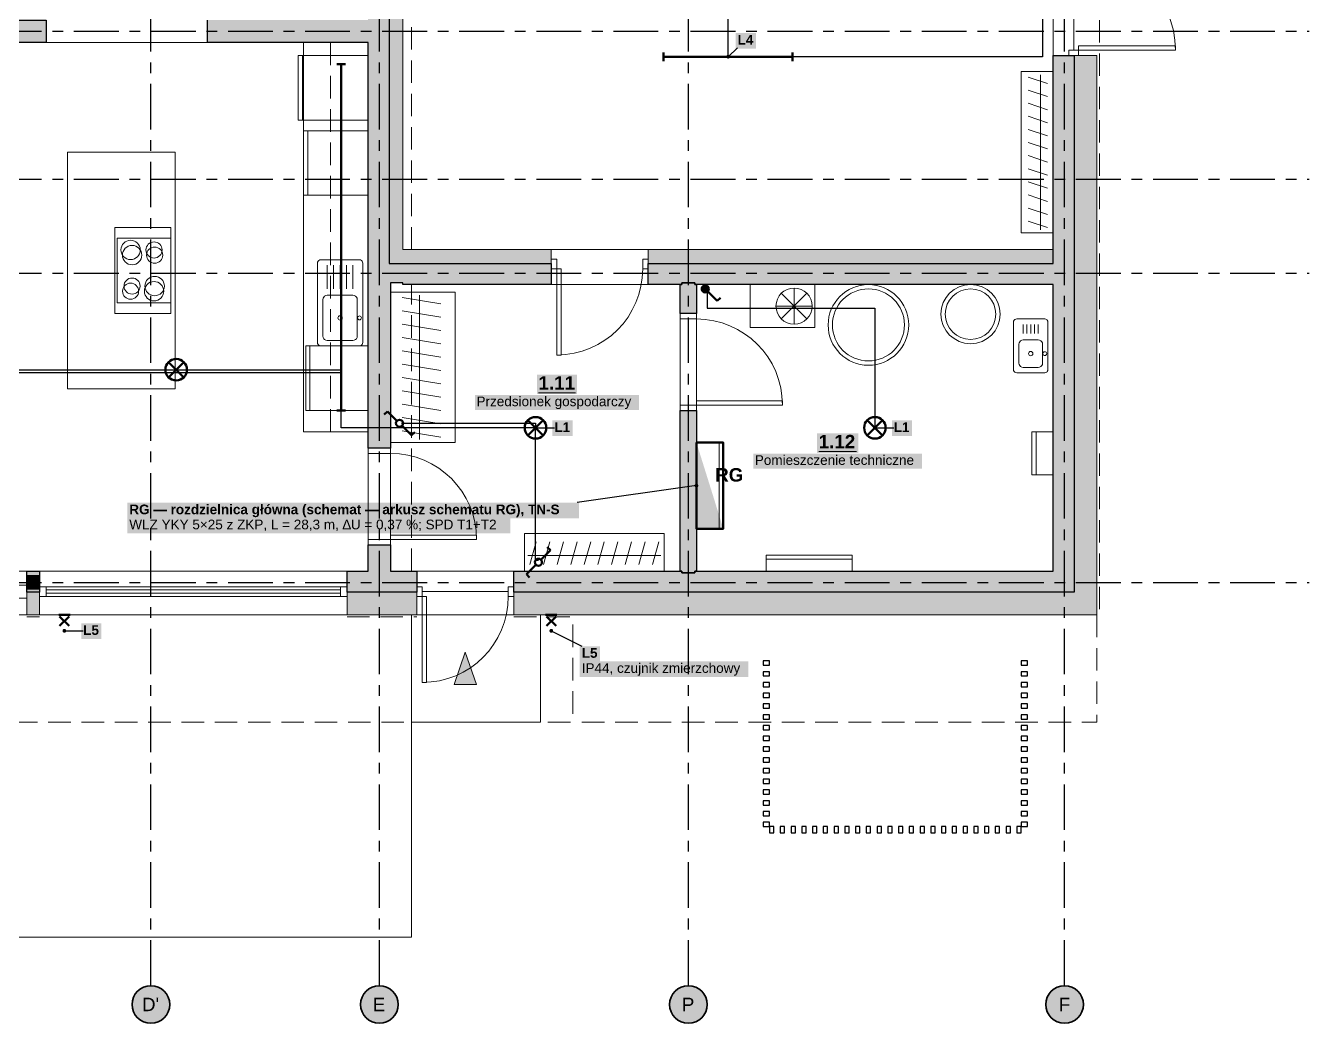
# Model space of a CAD drawing. Header units: metres. Extents: x -4.1 to 20.7, y -4.1 to 10.4.
# Drawn here: x 8.71 to 20.65, y -4.1 to 5.18 of the extents above; entities that cross this region are included whole.
import ezdxf

# ---------------------------------------------------------------- set-up
doc = ezdxf.new("R2010")
doc.units = ezdxf.units.M
doc.linetypes.add('KRESKOWA', pattern=[5.25, 4.2, -1.05])
doc.linetypes.add('PUNKTOWA', pattern=[10.5, 8.4, -1.05, 0, -1.05])
doc.layers.add('A-MASKA', color=7, linetype='Continuous', lineweight=18)
doc.layers.add('E-OPISY', color=2, linetype='Continuous', lineweight=25)
for name, color, linetype, lineweight, true_color in [('E-LACZNIKI', 30, 'Continuous', 35, 0xd06000), ('E-OSWIETLENIE', 30, 'Continuous', 35, 0xd06000), ('E-ROZDZIELNICE', 1, 'Continuous', 35, 0xc00000), ('E-TRASY', 8, 'Continuous', 25, 0x606060), ('I-OSIE', 8, 'PUNKTOWA', 18, 0x7a7a7a), ('I-PODKLAD', 8, 'Continuous', 18, 0x9a9a9a), ('I-PODKLAD-SCIANY', 8, 'Continuous', 25, 0x6e6e6e), ('I-PODKLAD-WYPELN', 254, 'Continuous', 18, 0xe6e6e6), ('I-POMIESZCZENIA', 8, 'Continuous', 25, 0x4a4a4a)]:
    doc.layers.add(name, color=color, linetype=linetype, lineweight=lineweight, true_color=true_color)
doc.styles.add('PL_ARIAL', font='arial.ttf')
doc.styles.add('PL_ARIAL_B', font='arialbd.ttf')

msp = doc.modelspace()

# ---------------------------------------------------------------- hatches: boundary and pattern name
at = {"layer": 'A-MASKA', "true_color": 0xffffff}
for points in [[(15.315, 4.965), (15.503, 4.965), (15.503, 5.11), (15.315, 5.11)], [(13.466, 1.751), (13.839, 1.751), (13.839, 1.933), (13.466, 1.933)], [(12.889, 1.604), (14.416, 1.604), (14.416, 1.744), (12.889, 1.744)], [(13.61, 1.362), (13.798, 1.362), (13.798, 1.507), (13.61, 1.507)], [(16.768, 1.362), (16.955, 1.362), (16.955, 1.507), (16.768, 1.507)], [(16.072, 1.205), (16.455, 1.205), (16.455, 1.387), (16.072, 1.387)], [(15.478, 1.058), (17.049, 1.058), (17.049, 1.198), (15.478, 1.198)], [(9.657, 0.597), (13.857, 0.597), (13.857, 0.741), (9.657, 0.741)], [(9.657, 0.457), (13.218, 0.457), (13.218, 0.602), (9.657, 0.602)], [(9.228, -0.526), (9.415, -0.526), (9.415, -0.381), (9.228, -0.381)], [(13.865, -0.739), (14.053, -0.739), (14.053, -0.594), (13.865, -0.594)], [(13.865, -0.878), (15.434, -0.878), (15.434, -0.733), (13.865, -0.733)]]:
    msp.add_hatch(color=7, dxfattribs=at).paths.add_polyline_path(points)
at = {"layer": 'E-LACZNIKI', "true_color": 0x000000}
msp.add_hatch(color=7, dxfattribs=at).paths.add_polyline_path([(15.065, 2.73), (15.064, 2.739), (15.061, 2.747), (15.056, 2.753), (15.049, 2.759), (15.041, 2.762), (15.032, 2.763), (15.024, 2.762), (15.016, 2.759), (15.009, 2.753), (15.004, 2.747), (15.001, 2.739), (14.999, 2.73), (15.001, 2.721), (15.004, 2.713), (15.009, 2.707), (15.016, 2.701), (15.024, 2.698), (15.032, 2.697), (15.041, 2.698), (15.049, 2.701), (15.056, 2.707), (15.061, 2.713), (15.064, 2.721)])
at = {"layer": 'E-OPISY', "true_color": 0x000000}
for points in [[(15.263, 4.889), (15.262, 4.893), (15.26, 4.897), (15.257, 4.901), (15.254, 4.904), (15.25, 4.906), (15.245, 4.906), (15.24, 4.906), (15.236, 4.904), (15.233, 4.901), (15.23, 4.897), (15.228, 4.893), (15.228, 4.889), (15.228, 4.884), (15.23, 4.88), (15.233, 4.876), (15.236, 4.874), (15.24, 4.872), (15.245, 4.871), (15.25, 4.872), (15.254, 4.874), (15.257, 4.876), (15.26, 4.88), (15.262, 4.884)], [(13.47, 1.438), (13.469, 1.442), (13.468, 1.446), (13.465, 1.45), (13.461, 1.453), (13.457, 1.454), (13.453, 1.455), (13.448, 1.454), (13.444, 1.453), (13.44, 1.45), (13.437, 1.446), (13.436, 1.442), (13.435, 1.438), (13.436, 1.433), (13.437, 1.429), (13.44, 1.425), (13.444, 1.422), (13.448, 1.421), (13.453, 1.42), (13.457, 1.421), (13.461, 1.422), (13.465, 1.425), (13.468, 1.429), (13.469, 1.433)], [(16.627, 1.438), (16.627, 1.442), (16.625, 1.446), (16.622, 1.45), (16.619, 1.453), (16.615, 1.454), (16.61, 1.455), (16.605, 1.454), (16.601, 1.453), (16.598, 1.45), (16.595, 1.446), (16.593, 1.442), (16.593, 1.438), (16.593, 1.433), (16.595, 1.429), (16.598, 1.425), (16.601, 1.422), (16.605, 1.421), (16.61, 1.42), (16.615, 1.421), (16.619, 1.422), (16.622, 1.425), (16.625, 1.429), (16.627, 1.433)], [(14.967, 0.9), (14.967, 0.905), (14.965, 0.909), (14.962, 0.912), (14.959, 0.915), (14.955, 0.917), (14.95, 0.917), (14.945, 0.917), (14.941, 0.915), (14.938, 0.912), (14.935, 0.909), (14.933, 0.905), (14.932, 0.9), (14.933, 0.895), (14.935, 0.891), (14.938, 0.888), (14.941, 0.885), (14.945, 0.883), (14.95, 0.883), (14.955, 0.883), (14.959, 0.885), (14.962, 0.888), (14.965, 0.891), (14.967, 0.895)], [(9.088, -0.45), (9.087, -0.445), (9.085, -0.441), (9.082, -0.438), (9.079, -0.435), (9.075, -0.433), (9.07, -0.433), (9.065, -0.433), (9.061, -0.435), (9.058, -0.438), (9.055, -0.441), (9.053, -0.445), (9.053, -0.45), (9.053, -0.455), (9.055, -0.459), (9.058, -0.462), (9.061, -0.465), (9.065, -0.467), (9.07, -0.468), (9.075, -0.467), (9.079, -0.465), (9.082, -0.462), (9.085, -0.459), (9.087, -0.455)], [(13.617, -0.45), (13.617, -0.445), (13.615, -0.441), (13.612, -0.438), (13.609, -0.435), (13.605, -0.433), (13.6, -0.433), (13.595, -0.433), (13.591, -0.435), (13.588, -0.438), (13.585, -0.441), (13.583, -0.445), (13.582, -0.45), (13.583, -0.455), (13.585, -0.459), (13.588, -0.462), (13.591, -0.465), (13.595, -0.467), (13.6, -0.468), (13.605, -0.467), (13.609, -0.465), (13.612, -0.462), (13.615, -0.459), (13.617, -0.455)]]:
    msp.add_hatch(color=7, dxfattribs=at).paths.add_polyline_path(points)
at = {"layer": 'E-ROZDZIELNICE', "true_color": 0x000000}
msp.add_hatch(color=7, dxfattribs=at).paths.add_polyline_path([(14.95, 1.3), (14.95, 0.5), (15.2, 0.5)])
at = {"layer": 'I-OSIE', "true_color": 0xffffff}
for points in [[(10.05, -3.925), (10.049, -3.902), (10.044, -3.88), (10.037, -3.858), (10.027, -3.837), (10.014, -3.818), (9.999, -3.801), (9.982, -3.786), (9.963, -3.773), (9.942, -3.763), (9.92, -3.756), (9.898, -3.751), (9.875, -3.75), (9.852, -3.751), (9.83, -3.756), (9.808, -3.763), (9.787, -3.773), (9.768, -3.786), (9.751, -3.801), (9.736, -3.818), (9.723, -3.837), (9.713, -3.858), (9.706, -3.88), (9.701, -3.902), (9.7, -3.925), (9.701, -3.948), (9.706, -3.97), (9.713, -3.992), (9.723, -4.013), (9.736, -4.032), (9.751, -4.049), (9.768, -4.064), (9.787, -4.077), (9.808, -4.087), (9.83, -4.094), (9.852, -4.099), (9.875, -4.1), (9.898, -4.099), (9.92, -4.094), (9.942, -4.087), (9.963, -4.077), (9.982, -4.064), (9.999, -4.049), (10.014, -4.032), (10.027, -4.013), (10.037, -3.992), (10.044, -3.97), (10.049, -3.948)], [(12.175, -3.925), (12.174, -3.902), (12.169, -3.88), (12.162, -3.858), (12.152, -3.837), (12.139, -3.818), (12.124, -3.801), (12.107, -3.786), (12.088, -3.773), (12.067, -3.763), (12.045, -3.756), (12.023, -3.751), (12, -3.75), (11.977, -3.751), (11.955, -3.756), (11.933, -3.763), (11.912, -3.773), (11.893, -3.786), (11.876, -3.801), (11.861, -3.818), (11.848, -3.837), (11.838, -3.858), (11.831, -3.88), (11.826, -3.902), (11.825, -3.925), (11.826, -3.948), (11.831, -3.97), (11.838, -3.992), (11.848, -4.013), (11.861, -4.032), (11.876, -4.049), (11.893, -4.064), (11.912, -4.077), (11.933, -4.087), (11.955, -4.094), (11.977, -4.099), (12, -4.1), (12.023, -4.099), (12.045, -4.094), (12.067, -4.087), (12.088, -4.077), (12.107, -4.064), (12.124, -4.049), (12.139, -4.032), (12.152, -4.013), (12.162, -3.992), (12.169, -3.97), (12.174, -3.948)], [(15.05, -3.925), (15.049, -3.902), (15.044, -3.88), (15.037, -3.858), (15.027, -3.837), (15.014, -3.818), (14.999, -3.801), (14.982, -3.786), (14.963, -3.773), (14.942, -3.763), (14.92, -3.756), (14.898, -3.751), (14.875, -3.75), (14.852, -3.751), (14.83, -3.756), (14.808, -3.763), (14.787, -3.773), (14.768, -3.786), (14.751, -3.801), (14.736, -3.818), (14.723, -3.837), (14.713, -3.858), (14.706, -3.88), (14.701, -3.902), (14.7, -3.925), (14.701, -3.948), (14.706, -3.97), (14.713, -3.992), (14.723, -4.013), (14.736, -4.032), (14.751, -4.049), (14.768, -4.064), (14.787, -4.077), (14.808, -4.087), (14.83, -4.094), (14.852, -4.099), (14.875, -4.1), (14.898, -4.099), (14.92, -4.094), (14.942, -4.087), (14.963, -4.077), (14.982, -4.064), (14.999, -4.049), (15.014, -4.032), (15.027, -4.013), (15.037, -3.992), (15.044, -3.97), (15.049, -3.948)], [(18.55, -3.925), (18.549, -3.902), (18.544, -3.88), (18.537, -3.858), (18.527, -3.837), (18.514, -3.818), (18.499, -3.801), (18.482, -3.786), (18.462, -3.773), (18.442, -3.763), (18.42, -3.756), (18.398, -3.751), (18.375, -3.75), (18.352, -3.751), (18.33, -3.756), (18.308, -3.763), (18.288, -3.773), (18.268, -3.786), (18.251, -3.801), (18.236, -3.818), (18.223, -3.837), (18.213, -3.858), (18.206, -3.88), (18.201, -3.902), (18.2, -3.925), (18.201, -3.948), (18.206, -3.97), (18.213, -3.992), (18.223, -4.013), (18.236, -4.032), (18.251, -4.049), (18.268, -4.064), (18.288, -4.077), (18.308, -4.087), (18.33, -4.094), (18.352, -4.099), (18.375, -4.1), (18.398, -4.099), (18.42, -4.094), (18.442, -4.087), (18.462, -4.077), (18.482, -4.064), (18.499, -4.049), (18.514, -4.032), (18.527, -4.013), (18.537, -3.992), (18.544, -3.97), (18.549, -3.948)]]:
    msp.add_hatch(color=7, dxfattribs=at).paths.add_polyline_path(points)
at = {"layer": 'I-PODKLAD-WYPELN', "true_color": 0xe4e4e4}
h = msp.add_hatch(color=7, dxfattribs=at)
h.paths.add_polyline_path([(5.27, 5.23), (5.27, 5.23), (5.27, 5.23), (5.27, 6.35), (5.27, 6.35), (5.27, 6.35), (5.27, 6.35), (5.27, 6.35), (5.15, 6.35), (5.15, 6.35), (5.15, 6.35), (5.15, 6.365), (5.15, 6.365), (5.15, 6.365), (5.15, 6.365), (5.15, 6.5), (5.15, 6.5), (5.15, 6.5), (5.15, 6.5), (5.15, 6.5), (5.77, 6.5), (5.77, 6.5), (5.77, 6.5), (5.77, 6.5), (5.77, 6.5), (5.77, 8.645), (5.77, 8.645), (5.77, 8.645), (5.77, 8.645), (5.77, 8.645), (5.1, 8.645), (5.1, 8.645), (5.1, 8.645), (5.1, 8.84), (5.1, 8.84), (5.1, 8.84), (5.1, 8.84), (5.1, 9.05), (10.05, 9.05), (10.05, 8.84), (10.05, 8.84), (10.05, 8.84), (10.05, 8.84), (10.05, 8.645), (10.05, 8.645), (10.05, 8.645), (9.95, 8.645), (9.95, 6.7), (9.935, 6.7), (9.935, 6.7), (9.935, 6.7), (9.935, 6.7), (9.935, 6.7), (9.935, 6.7), (9.935, 6.7), (9.935, 6.7), (9.935, 6.7), (9.935, 6.7), (9.935, 6.7), (9.935, 6.685), (9.875, 6.685), (9.875, 6.685), (9.875, 6.685), (9.875, 6.685), (9.875, 6.685), (9.875, 6.65), (10.15, 6.65), (10.15, 6.6), (9.875, 6.6), (9.875, 6.565), (9.875, 6.565), (9.875, 6.565), (9.875, 6.55), (9.875, 6.55), (9.875, 6.55), (9.61, 6.55), (9.61, 6.55), (9.61, 6.55), (9.61, 6.565), (9.61, 6.565), (9.61, 6.565), (9.61, 6.565), (9.61, 6.7), (9.61, 6.7), (9.61, 6.7), (9.61, 6.7), (9.61, 6.7), (9.8, 6.7), (9.8, 8.645), (8.605, 8.645), (8.605, 8.645), (8.605, 8.645), (8.605, 6.7), (8.605, 6.7), (8.605, 6.7), (8.605, 6.7), (8.605, 6.7), (8.71, 6.7), (8.71, 6.7), (8.71, 6.7), (8.71, 6.7), (8.71, 6.7), (8.71, 6.565), (8.71, 6.565), (8.71, 6.565), (8.71, 6.55), (8.71, 6.55), (8.71, 6.55), (8.605, 6.55), (8.605, 6.55), (8.605, 6.55), (8.605, 5.23), (8.605, 5.23), (8.605, 5.23), (8.9, 5.23), (8.9, 5.23), (8.9, 5.23), (8.9, 5.23), (8.9, 5.23), (8.9, 5.035), (8.9, 5.035), (8.9, 5.035), (8.9, 5.02), (8.9, 5.02), (8.9, 5.02), (8.5, 5.02), (8.5, 5.02), (8.5, 5.02), (8.5, 5.02), (8.5, 5.02), (8.2, 5.02), (8.2, 5.02), (8.2, 5.02), (8.2, 5.035), (8.2, 5.035), (8.2, 5.035), (8.2, 5.035), (8.2, 5.23), (8.2, 5.23), (8.2, 5.23), (8.2, 5.23), (8.2, 5.23), (8.395, 5.23), (8.395, 5.23), (8.395, 5.23), (8.395, 5.23), (8.395, 5.23), (8.395, 8.645), (8.395, 8.645), (8.395, 8.645), (8.395, 8.645), (8.395, 8.645), (5.98, 8.645), (5.98, 8.645), (5.98, 8.645), (5.98, 5.02), (5.98, 5.02), (5.98, 5.02), (5.98, 5.02), (5.98, 5.02), (5.1, 5.02), (5.1, 5.02), (5.1, 5.02), (5.1, 5.035), (5.1, 5.035), (5.1, 5.035), (5.1, 5.035), (5.1, 5.23), (5.1, 5.23), (5.1, 5.23), (5.1, 5.23), (5.1, 5.23), (5.27, 5.23), (5.27, 5.23)])
h.paths.add_polyline_path([(8.5, 5.035), (8.5, 5.035), (8.5, 5.035), (8.5, 5.035), (8.5, 5.035), (8.5, 5.035), (8.5, 5.02)], flags=0)
h.paths.add_polyline_path([(5.77, 5.23), (5.77, 5.23), (5.77, 5.23), (5.77, 5.23), (5.77, 5.23), (5.77, 5.23), (5.77, 5.23), (5.77, 5.23), (5.77, 5.23), (5.77, 6.35), (5.77, 6.35), (5.77, 6.35), (5.37, 6.35), (5.37, 6.35), (5.37, 6.35), (5.37, 5.23), (5.37, 5.23), (5.37, 5.23)], flags=0)
h.paths.add_polyline_path([(8.5, 5.215), (8.5, 5.215), (8.5, 5.215), (8.5, 5.215), (8.5, 5.215), (8.5, 5.215), (8.5, 5.215), (8.5, 5.215), (8.5, 5.215)], flags=0)
h = msp.add_hatch(color=7, dxfattribs=at)
h.paths.add_polyline_path([(11.895, 5.23), (11.895, 5.23), (11.895, 5.23), (11.895, 5.6), (11.895, 5.6), (11.895, 5.6), (12.09, 5.6), (12.09, 5.6), (12.09, 5.6), (12.09, 5.6), (12.09, 5.6), (12.22, 5.6), (12.22, 5.6), (12.22, 5.6), (12.22, 3.095), (13.6, 3.095), (13.6, 2.965), (13.6, 2.77), (12.22, 2.77), (12.22, 2.785), (12.105, 2.785), (12.105, 1.25), (12.09, 1.25), (11.895, 1.25), (11.895, 2.875), (11.895, 2.875), (11.895, 2.875), (11.895, 2.875), (11.895, 5.02), (11.895, 5.02), (11.895, 5.02), (10.4, 5.02), (10.4, 5.02), (10.4, 5.02), (10.4, 5.035), (10.4, 5.035), (10.4, 5.035), (10.4, 5.035), (10.4, 5.23), (10.4, 5.23), (10.4, 5.23), (10.4, 5.23), (10.4, 5.23), (11.895, 5.23), (11.895, 5.23)])
h.paths.add_polyline_path([(12.09, 2.965), (12.09, 2.965), (12.09, 2.965), (12.09, 2.965)], flags=0)
h.paths.add_polyline_path([(12.22, 2.965), (12.22, 2.965), (12.22, 2.965), (12.22, 2.965)], flags=0)
h.paths.add_polyline_path([(12.09, 2.875), (12.09, 2.875), (12.09, 2.875), (12.09, 2.875)], flags=0)
for points in [[(18.27, 0.105), (18.27, 2.77), (14.95, 2.77), (14.95, 2.5), (14.935, 2.5), (14.8, 2.5), (14.8, 2.77), (14.5, 2.77), (14.5, 2.965), (14.5, 3.095), (18.27, 3.095), (18.27, 4.9), (18.465, 4.9), (18.675, 4.9), (18.675, -0.3), (13.25, -0.3), (13.25, -0.09), (13.25, 0.105), (14.8, 0.105), (14.8, 1.6), (14.935, 1.6), (14.95, 1.6), (14.95, 0.105)], [(8.72, -0.3), (8.72, -0.09), (8.72, -0.09), (8.72, -0.09), (8.72, -0.09), (8.72, -0.09), (8.72, -0.06), (8.72, -0.06), (8.72, -0.06), (8.72, -0.06), (8.72, 0.06), (8.72, 0.06), (8.72, 0.06), (8.72, 0.06), (8.72, 0.105), (8.72, 0.105), (8.72, 0.105), (8.84, 0.105), (8.84, 0.105), (8.84, 0.105), (8.84, 0.06), (8.84, 0.06), (8.84, 0.06), (8.84, 0.06), (8.84, -0.06), (8.84, -0.06), (8.84, -0.06), (8.84, -0.06), (8.84, -0.09), (8.84, -0.09), (8.84, -0.09), (8.84, -0.09), (8.84, -0.09), (8.84, -0.3), (8.84, -0.3), (8.84, -0.3), (8.72, -0.3), (8.72, -0.3)]]:
    msp.add_hatch(color=7, dxfattribs=at).paths.add_polyline_path(points)
h = msp.add_hatch(color=7, dxfattribs=at)
h.paths.add_polyline_path([(11.7, -0.3), (11.7, -0.09), (11.7, -0.09), (11.7, -0.09), (11.7, -0.09), (11.7, -0.09), (11.7, 0.105), (11.7, 0.105), (11.7, 0.105), (11.895, 0.105), (11.895, 0.35), (12.09, 0.35), (12.105, 0.35), (12.105, 0.105), (12.35, 0.105), (12.35, -0.09), (12.35, -0.3), (12, -0.3), (12, -0.3), (12, -0.3), (12, -0.3), (11.7, -0.3), (11.7, -0.3)])
h.paths.add_polyline_path([(11.91, 0.105), (11.91, 0.105), (11.91, 0.105), (11.91, 0.105)], flags=0)
h.paths.add_polyline_path([(12, 0.09), (12, 0.09), (12, 0.09), (12, 0.09)], flags=0)
h.paths.add_polyline_path([(12, -0.09), (12, -0.09), (12, -0.09), (12, -0.09), (12, -0.09), (12, -0.09)], flags=0)
at = {"layer": 'I-PODKLAD-WYPELN', "true_color": 0xcfcfcf}
for points in [[(8.72, -0.06), (8.72, 0.06), (8.84, 0.06), (8.84, -0.06)], [(12.8, -0.65), (12.695, -0.95), (12.905, -0.95)]]:
    msp.add_hatch(color=7, dxfattribs=at).paths.add_polyline_path(points)

# ---------------------------------------------------------------- linework, layer by layer
at = {"layer": 'E-LACZNIKI', "lineweight": 50, "ltscale": 0.05}
for points in [[(15.056, 2.707), (15.144, 2.619)], [(15.144, 2.619), (15.174, 2.648)], [(12.076, 1.591), (12.046, 1.562)], [(12.164, 1.503), (12.076, 1.591)], [(12.211, 1.457), (12.299, 1.369)], [(12.299, 1.369), (12.329, 1.398)], [(13.503, 0.211), (13.591, 0.299)], [(13.591, 0.299), (13.562, 0.329)], [(13.457, 0.164), (13.369, 0.076)], [(13.369, 0.076), (13.398, 0.046)]]:
    msp.add_lwpolyline(points, dxfattribs=at)
for centre in [(15.032, 2.73), (12.188, 1.48), (13.48, 0.188)]:
    msp.add_circle(centre, 0.033, dxfattribs=at)
at = {"layer": 'E-OPISY', "lineweight": 25, "ltscale": 0.05}
for points in [[(15.245, 4.889), (15.333, 4.971)], [(13.453, 1.438), (13.628, 1.438)], [(16.61, 1.438), (16.785, 1.438)], [(14.95, 0.9), (13.839, 0.742)], [(9.07, -0.45), (9.245, -0.45)], [(13.6, -0.45), (13.883, -0.593)]]:
    msp.add_lwpolyline(points, dxfattribs=at)
at = {"layer": 'E-OSWIETLENIE', "lineweight": 50, "ltscale": 0.05}
for points in [[(14.645, 4.849), (14.645, 4.929)], [(15.845, 4.849), (15.845, 4.929)], [(11.685, 4.82), (11.605, 4.82)], [(11.685, 4.82), (11.605, 4.82)], [(11.645, 1.6), (11.645, 4.82)], [(11.645, 1.6), (11.645, 4.82)], [(14.645, 4.889), (15.845, 4.889)], [(10.039, 1.907), (10.18, 2.048)], [(10.039, 2.048), (10.18, 1.907)], [(11.685, 1.6), (11.605, 1.6)], [(11.685, 1.6), (11.605, 1.6)], [(13.382, 1.367), (13.523, 1.508)], [(13.382, 1.508), (13.523, 1.367)], [(16.539, 1.367), (16.681, 1.508)], [(16.539, 1.508), (16.681, 1.367)], [(9.018, -0.3), (9.123, -0.3)], [(9.026, -0.318), (9.114, -0.405)], [(9.114, -0.318), (9.026, -0.405)], [(13.547, -0.3), (13.652, -0.3)], [(13.556, -0.318), (13.644, -0.405)], [(13.644, -0.318), (13.556, -0.405)]]:
    msp.add_lwpolyline(points, dxfattribs=at)
for centre in [(10.11, 1.978), (13.453, 1.438), (16.61, 1.438)]:
    msp.add_circle(centre, 0.1, dxfattribs=at)
at = {"layer": 'E-ROZDZIELNICE', "lineweight": 50, "ltscale": 0.05}
msp.add_lwpolyline([(14.95, 1.3), (14.95, 0.5), (15.2, 0.5), (15.2, 1.3)], close=True, dxfattribs=at)
at = {"layer": 'E-TRASY', "linetype": 'Continuous', "lineweight": 25, "ltscale": 0.05, "flags": 128}
for points in [[(15.245, 4.889), (15.245, 7.476)], [(18.17, 6.13), (18.17, 4.889), (15.245, 4.889)], [(15.05, 2.73), (15.05, 2.55), (16.61, 2.55), (16.61, 1.438)], [(11.645, 1.6), (11.645, 1.95), (1.804, 1.95), (1.804, 2.562)], [(4.203, 1.978), (10.11, 1.978)], [(10.11, 1.978), (11.645, 1.978), (11.645, 1.6)], [(13.453, 1.438), (11.645, 1.438), (11.645, 1.6)], [(12.205, 1.48), (13.453, 1.48), (13.453, 1.438)], [(13.48, 0.205), (13.453, 0.205), (13.453, 1.438)]]:
    msp.add_lwpolyline(points, dxfattribs=at)
at = {"layer": 'I-OSIE', "linetype": 'PUNKTOWA', "lineweight": 25, "ltscale": 0.050462, "flags": 128}
for points in [[(9.875, -3.75), (9.875, 10.45)], [(12, -3.75), (12, 10.45)], [(14.875, -3.75), (14.875, 10.45)], [(18.375, -3.75), (18.375, 10.45)]]:
    msp.add_lwpolyline(points, dxfattribs=at)
at = {"layer": 'I-OSIE', "linetype": 'PUNKTOWA', "lineweight": 25, "ltscale": 0.049657, "flags": 128}
for points in [[(-3.75, 5.125), (20.651, 5.125)], [(-3.75, 3.75), (20.651, 3.75)], [(-3.75, 2.875), (20.651, 2.875)], [(-3.75, 0), (20.651, 0)]]:
    msp.add_lwpolyline(points, dxfattribs=at)
at = {"layer": 'I-OSIE', "linetype": 'Continuous', "lineweight": 35, "ltscale": 0.05}
for centre in [(9.875, -3.925), (12, -3.925), (14.875, -3.925), (18.375, -3.925)]:
    msp.add_circle(centre, 0.175, dxfattribs=at)
at = {"layer": 'I-PODKLAD', "linetype": 'KRESKOWA', "lineweight": 13, "ltscale": 0.05, "flags": 128}
for points in [[(11.7, 9.7), (18.7, 9.7), (18.7, -0.325), (18.675, -0.325)], [(12.3, 3.095), (12.3, 9.05), (12.105, 9.05)], [(13.251, -0.32), (13.8, -0.32), (13.8, -1.3), (-1.8, -1.3), (-1.8, 5.125), (-0.32, 5.125), (-0.32, 3.6)], [(8.9, 5.02), (10.4, 5.02)], [(12.3, 0.105), (12.3, 2.769)], [(8.72, -0.32), (8.839, -0.32)], [(11.7, -0.32), (12.35, -0.32)], [(18.675, -0.3), (18.675, -1.3), (13.8, -1.3)]]:
    msp.add_lwpolyline(points, dxfattribs=at)
at = {"layer": 'I-PODKLAD', "lineweight": 13, "ltscale": 0.05}
for points in [[(18.27, 5.899), (18.27, 4.901)], [(12.3, -0.3), (12.3, -3.3), (-3.3, -3.3), (-3.3, 5.125), (-0.3, 5.125)], [(8.9, 5.02), (10.399, 5.02)], [(14.499, 3.095), (13.601, 3.095)], [(13.601, 2.77), (14.499, 2.77)], [(15.977, 2.689), (15.739, 2.451)], [(15.739, 2.689), (15.977, 2.451)], [(15.858, 2.738), (15.858, 2.402)], [(16.026, 2.57), (15.69, 2.57)], [(14.8, 2.499), (14.8, 1.601)], [(14.95, 1.601), (14.95, 2.499)], [(11.895, 1.25), (11.895, 0.35)], [(12.105, 0.35), (12.105, 1.25)], [(8.72, 0.105), (6.5, 0.105)], [(11.7, 0.105), (8.841, 0.105)], [(13.249, 0.105), (12.351, 0.105)], [(6.5, -0.3), (8.72, -0.3)], [(8.841, -0.3), (11.7, -0.3)], [(13.5, -0.3), (13.5, -1.3), (12.3, -1.3)], [(12.351, -0.3), (13.249, -0.3)]]:
    msp.add_lwpolyline(points, dxfattribs=at)
at = {"layer": 'I-PODKLAD', "lineweight": 18, "ltscale": 0.05}
for points in [[(18.46, 4.95), (18.46, 5.85)], [(11.285, 4.3), (11.285, 4.9)], [(11.335, 3.6), (11.335, 4.2)], [(11.515, 2.73), (11.515, 2.95)], [(11.575, 2.73), (11.575, 2.95)], [(11.635, 2.73), (11.635, 2.95)], [(11.695, 2.73), (11.695, 2.95)], [(11.755, 2.73), (11.755, 2.95)], [(17.99, 2.315), (17.99, 2.4)], [(18.025, 2.315), (18.025, 2.4)], [(18.06, 2.315), (18.06, 2.4)], [(18.095, 2.315), (18.095, 2.4)], [(18.13, 2.315), (18.13, 2.4)], [(11.355, 1.6), (11.355, 2.2)], [(18.11, 1), (18.11, 1.4)], [(15.16, 1.3), (15.16, 0.5)], [(15.6, 0.215), (16.4, 0.215)], [(8.9, -0.04), (8.9, -0.13)], [(8.9, -0.069), (11.64, -0.069)], [(8.9, -0.101), (11.64, -0.101)], [(11.64, -0.04), (11.64, -0.13)], [(12.4, -0.085), (13.2, -0.085)]]:
    msp.add_lwpolyline(points, dxfattribs=at)
at = {"layer": 'I-PODKLAD', "lineweight": 13, "ltscale": 0.05, "true_color": 0xb8b8b8}
for points in [[(11.295, 1.4), (11.295, 5.02)], [(11.895, 5.02), (11.295, 5.02)], [(18.216, 4.64), (18.036, 4.7)], [(18.15, 3.28), (18.15, 4.72)], [(18.216, 4.518), (18.036, 4.578)], [(18.216, 4.396), (18.036, 4.456)], [(18.216, 4.275), (18.036, 4.335)], [(18.216, 4.153), (18.036, 4.213)], [(18.216, 4.031), (18.036, 4.091)], [(18.216, 3.909), (18.036, 3.969)], [(18.216, 3.787), (18.036, 3.847)], [(18.216, 3.665), (18.036, 3.725)], [(18.216, 3.544), (18.036, 3.604)], [(18.216, 3.422), (18.036, 3.482)], [(18.216, 3.3), (18.036, 3.36)], [(12.213, 2.65), (12.573, 2.59)], [(12.375, 2.67), (12.375, 1.33)], [(12.213, 2.526), (12.573, 2.466)], [(12.213, 2.402), (12.573, 2.342)], [(12.213, 2.278), (12.573, 2.218)], [(12.213, 2.154), (12.573, 2.094)], [(12.213, 2.03), (12.573, 1.97)], [(12.213, 1.906), (12.573, 1.846)], [(12.213, 1.782), (12.573, 1.722)], [(12.213, 1.658), (12.573, 1.598)], [(12.213, 1.534), (12.573, 1.474)], [(11.895, 1.4), (11.295, 1.4)], [(12.213, 1.41), (12.573, 1.35)], [(13.4, 0.168), (13.46, 0.378)], [(13.527, 0.168), (13.587, 0.378)], [(13.653, 0.168), (13.713, 0.378)], [(13.78, 0.168), (13.84, 0.378)], [(13.907, 0.168), (13.967, 0.378)], [(14.033, 0.168), (14.093, 0.378)], [(14.16, 0.168), (14.22, 0.378)], [(14.287, 0.168), (14.347, 0.378)], [(14.413, 0.168), (14.473, 0.378)], [(14.54, 0.168), (14.6, 0.378)], [(13.38, 0.25), (14.62, 0.25)]]:
    msp.add_lwpolyline(points, dxfattribs=at)
at = {"layer": 'I-PODKLAD', "linetype": 'KRESKOWA', "lineweight": 13, "ltscale": 0.05, "true_color": 0xb8b8b8, "flags": 128}
msp.add_lwpolyline([(11.545, 1.4), (11.545, 5.02)], dxfattribs=at)
at = {"layer": 'I-PODKLAD', "lineweight": 18, "ltscale": 0.05}
for points in [[(11.895, 4.3), (11.895, 4.9), (11.245, 4.9), (11.245, 4.3)], [(18.505, 4.9), (18.505, 4.95), (18.415, 4.95), (18.415, 4.9)], [(18.505, 4.95), (19.405, 4.95), (19.405, 4.99), (18.505, 4.99)], [(11.895, 3.6), (11.895, 4.2), (11.295, 4.2), (11.295, 3.6)], [(10.06, 2.5), (10.06, 3.3), (9.54, 3.3), (9.54, 2.5)], [(10.06, 2.6), (10.06, 3.2), (9.56, 3.2), (9.56, 2.6)], [(11.845, 2.97), (11.844, 2.979), (11.839, 2.988), (11.833, 2.994), (11.824, 2.999), (11.815, 3), (11.455, 3), (11.446, 2.999), (11.437, 2.994), (11.431, 2.988), (11.426, 2.979), (11.425, 2.97), (11.425, 2.23), (11.426, 2.221), (11.431, 2.212), (11.437, 2.206), (11.446, 2.201), (11.455, 2.2), (11.815, 2.2), (11.824, 2.201), (11.833, 2.206), (11.839, 2.212), (11.844, 2.221), (11.845, 2.23)], [(13.6, 2.915), (13.65, 2.915), (13.65, 3.005), (13.6, 3.005)], [(14.5, 2.915), (14.45, 2.915), (14.45, 3.005), (14.5, 3.005)], [(13.65, 2.915), (13.65, 2.115), (13.69, 2.115), (13.69, 2.915)], [(11.795, 2.63), (11.793, 2.642), (11.787, 2.654), (11.779, 2.662), (11.767, 2.668), (11.755, 2.67), (11.515, 2.67), (11.503, 2.668), (11.491, 2.662), (11.483, 2.654), (11.477, 2.642), (11.475, 2.63), (11.475, 2.29), (11.477, 2.278), (11.483, 2.266), (11.491, 2.258), (11.503, 2.252), (11.515, 2.25), (11.755, 2.25), (11.767, 2.252), (11.779, 2.258), (11.787, 2.266), (11.793, 2.278), (11.795, 2.29)], [(14.95, 2.5), (14.95, 2.45), (14.8, 2.45), (14.8, 2.5)], [(18.22, 2.42), (18.219, 2.429), (18.214, 2.438), (18.208, 2.444), (18.199, 2.449), (18.19, 2.45), (17.93, 2.45), (17.921, 2.449), (17.912, 2.444), (17.906, 2.438), (17.901, 2.429), (17.9, 2.42), (17.9, 1.98), (17.901, 1.971), (17.906, 1.962), (17.912, 1.956), (17.921, 1.951), (17.93, 1.95), (18.19, 1.95), (18.199, 1.951), (18.208, 1.956), (18.214, 1.962), (18.219, 1.971), (18.22, 1.98)], [(11.895, 1.6), (11.895, 2.2), (11.315, 2.2), (11.315, 1.6)], [(18.17, 2.215), (18.168, 2.227), (18.162, 2.239), (18.154, 2.247), (18.142, 2.253), (18.13, 2.255), (17.99, 2.255), (17.978, 2.253), (17.966, 2.247), (17.958, 2.239), (17.952, 2.227), (17.95, 2.215), (17.95, 2.04), (17.952, 2.028), (17.958, 2.016), (17.966, 2.008), (17.978, 2.002), (17.99, 2), (18.13, 2), (18.142, 2.002), (18.154, 2.008), (18.162, 2.016), (18.168, 2.028), (18.17, 2.04)], [(14.95, 1.65), (15.75, 1.65), (15.75, 1.69), (14.95, 1.69)], [(14.95, 1.6), (14.95, 1.65), (14.8, 1.65), (14.8, 1.6)], [(18.27, 1), (18.27, 1.4), (18.07, 1.4), (18.07, 1)], [(12.105, 1.25), (12.105, 1.2), (11.895, 1.2), (11.895, 1.25)], [(14.95, 1.3), (14.95, 0.5), (15.2, 0.5), (15.2, 1.3)], [(12.105, 0.35), (12.105, 0.4), (11.895, 0.4), (11.895, 0.35)], [(12.105, 0.4), (12.905, 0.4), (12.905, 0.44), (12.105, 0.44)], [(15.6, 0.105), (16.4, 0.105), (16.4, 0.255), (15.6, 0.255)], [(6.5, -0.025), (8.72, -0.025), (8.72, -0.145), (6.5, -0.145)], [(8.84, -0.04), (11.7, -0.04), (11.7, -0.13), (8.84, -0.13)], [(12.35, -0.13), (12.4, -0.13), (12.4, -0.04), (12.35, -0.04)], [(13.25, -0.13), (13.2, -0.13), (13.2, -0.04), (13.25, -0.04)], [(12.4, -0.13), (12.4, -0.93), (12.44, -0.93), (12.44, -0.13)]]:
    msp.add_lwpolyline(points, close=True, dxfattribs=at)
at = {"layer": 'I-PODKLAD', "lineweight": 13, "ltscale": 0.05, "true_color": 0xb8b8b8}
for points in [[(18.27, 3.25), (18.27, 4.75), (17.97, 4.75), (17.97, 3.25)], [(9.1, 4), (9.1, 1.8), (10.1, 1.8), (10.1, 4)], [(12.105, 2.7), (12.105, 1.3), (12.705, 1.3), (12.705, 2.7)], [(13.35, 0.105), (14.65, 0.105), (14.65, 0.455), (13.35, 0.455)]]:
    msp.add_lwpolyline(points, close=True, dxfattribs=at)
at = {"layer": 'I-PODKLAD', "lineweight": 13, "ltscale": 0.05}
for points in [[(16.05, 2.77), (15.45, 2.77), (15.45, 2.37), (16.05, 2.37)], [(12.8, -0.65), (12.695, -0.95), (12.905, -0.95)]]:
    msp.add_lwpolyline(points, close=True, dxfattribs=at)
for centre, radius in [((9.686, 3.092), 0.09), ((9.7, 3.044), 0.09), ((9.904, 3.092), 0.075), ((9.91, 3.044), 0.075), ((9.686, 2.708), 0.075), ((9.7, 2.756), 0.075), ((9.904, 2.708), 0.09), ((9.91, 2.756), 0.09), ((16.55, 2.395), 0.375), ((17.5, 2.495), 0.275), ((15.858, 2.57), 0.168), ((16.55, 2.395), 0.335), ((17.5, 2.495), 0.235), ((11.635, 2.46), 0.02), ((11.815, 2.46), 0.018), ((18.06, 2.128), 0.02), ((18.19, 2.128), 0.018)]:
    msp.add_circle(centre, radius, dxfattribs=at)
for centre, radius, start, end in [((18.505, 4.95), 0.9, 0, 90), ((13.65, 2.915), 0.8, -90, 0), ((14.95, 1.65), 0.8, 0, 90), ((12.105, 0.4), 0.8, 0, 90), ((12.4, -0.13), 0.8, -90, 0)]:
    msp.add_arc(centre, radius, start, end, dxfattribs=at)
at = {"layer": 'I-PODKLAD-SCIANY', "lineweight": 25, "ltscale": 0.05}
for points in [[(12.09, 5.6), (12.09, 2.965), (12.09, 2.965), (12.09, 2.965), (12.09, 2.965), (12.09, 2.965), (12.09, 2.965), (12.09, 2.965), (12.09, 2.965), (12.09, 2.965), (12.09, 2.965), (12.09, 2.965), (12.09, 2.965), (12.09, 2.965), (12.09, 2.965), (12.09, 2.965), (12.09, 2.965), (12.09, 2.965), (13.6, 2.965), (13.6, 2.965), (13.6, 2.965), (13.6, 2.77), (13.6, 2.77), (13.6, 2.77), (12.22, 2.77), (12.22, 2.77), (12.22, 2.77), (12.22, 2.785), (12.22, 2.785), (12.22, 2.785), (12.22, 2.785), (12.22, 2.785), (12.22, 2.785), (12.22, 2.785), (12.22, 2.785), (12.22, 2.785), (12.22, 2.785), (12.22, 2.785), (12.22, 2.785), (12.22, 2.785), (12.22, 2.785), (12.22, 2.785), (12.22, 2.785), (12.22, 2.785), (12.105, 2.785), (12.105, 2.785), (12.105, 2.785), (12.105, 2.785), (12.105, 2.785), (12.105, 2.785), (12.105, 2.785), (12.105, 2.785), (12.105, 2.785), (12.105, 2.785), (12.105, 2.785), (12.105, 2.785), (12.105, 2.785), (12.105, 2.785), (12.105, 2.785), (12.105, 2.785), (12.105, 2.785), (12.105, 1.25), (12.105, 1.25), (12.105, 1.25), (11.895, 1.25), (11.895, 1.25), (11.895, 1.25), (11.895, 5.02), (11.895, 5.02), (11.895, 5.02), (11.895, 5.02), (11.895, 5.02), (11.895, 5.02), (11.895, 5.02), (11.895, 5.02), (11.895, 5.02), (11.895, 5.02), (11.895, 5.02), (11.895, 5.02), (11.895, 5.02), (11.895, 5.02), (11.895, 5.02), (11.895, 5.02), (11.895, 5.02), (10.4, 5.02), (10.4, 5.02), (10.4, 5.02), (10.4, 5.02), (10.4, 5.035), (10.4, 5.035), (10.4, 5.23)], [(8.59, 5.23), (8.9, 5.23), (8.9, 5.23), (8.9, 5.23), (8.9, 5.23), (8.9, 5.23), (8.9, 5.02), (8.9, 5.02), (8.9, 5.02), (8.9, 5.02), (8.2, 5.02)]]:
    msp.add_lwpolyline(points, dxfattribs=at)
at = {"layer": 'I-PODKLAD-SCIANY', "lineweight": 13, "ltscale": 0.05}
msp.add_lwpolyline([(12.22, 5.6), (12.22, 3.095), (12.22, 3.095), (12.22, 3.095), (12.22, 3.095), (12.22, 3.095), (12.22, 3.095), (12.22, 3.095), (12.22, 3.095), (12.22, 3.095), (12.22, 3.095), (12.22, 3.095), (12.22, 3.095), (12.22, 3.095), (12.22, 3.095), (12.22, 3.095), (12.22, 3.095), (12.22, 3.095), (13.6, 3.095), (13.6, 3.095), (13.6, 3.095), (13.6, 2.965), (13.6, 2.965), (13.6, 2.965), (12.22, 2.965), (12.22, 2.965), (12.22, 2.965), (12.22, 2.965), (12.09, 2.965), (12.09, 2.965), (12.09, 2.965), (12.09, 2.965), (12.09, 5.6)], dxfattribs=at)
at = {"layer": 'I-PODKLAD-SCIANY', "lineweight": 25, "ltscale": 0.05}
for points in [[(13.25, -0.09), (13.25, -0.09), (13.25, 0.105), (13.25, 0.105), (13.25, 0.105), (14.815, 0.105), (14.815, 0.105), (14.815, 0.105), (14.815, 0.09), (14.815, 0.09), (14.815, 0.09), (14.815, 0.09), (14.815, 0.09), (14.815, 0.09), (14.815, 0.09), (14.815, 0.09), (14.815, 0.09), (14.815, 0.09), (14.815, 0.09), (14.815, 0.09), (14.815, 0.09), (14.815, 0.09), (14.815, 0.09), (14.815, 0.09), (14.815, 0.09), (14.935, 0.09), (14.935, 0.09), (14.935, 0.09), (14.935, 0.09), (14.935, 0.09), (14.935, 0.09), (14.935, 0.09), (14.935, 0.09), (14.935, 0.09), (14.935, 0.09), (14.935, 0.09), (14.935, 0.09), (14.935, 0.09), (14.935, 0.09), (14.935, 0.09), (14.935, 0.09), (14.935, 0.09), (14.935, 0.105), (14.935, 0.105), (14.935, 0.105), (18.27, 0.105), (18.27, 0.105), (18.27, 0.105), (18.27, 0.105), (18.27, 0.105), (18.27, 0.105), (18.27, 0.105), (18.27, 0.105), (18.27, 0.105), (18.27, 0.105), (18.27, 0.105), (18.27, 0.105), (18.27, 0.105), (18.27, 0.105), (18.27, 0.105), (18.27, 0.105), (18.27, 0.105), (18.27, 2.77), (18.27, 2.77), (18.27, 2.77), (18.27, 2.77), (18.27, 2.77), (18.27, 2.77), (18.27, 2.77), (18.27, 2.77), (18.27, 2.77), (18.27, 2.77), (18.27, 2.77), (18.27, 2.77), (18.27, 2.77), (18.27, 2.77), (18.27, 2.77), (18.27, 2.77), (18.27, 2.77), (14.935, 2.77), (14.935, 2.77), (14.935, 2.77), (14.935, 2.785), (14.935, 2.785), (14.935, 2.785), (14.935, 2.785), (14.935, 2.785), (14.935, 2.785), (14.935, 2.785), (14.935, 2.785), (14.935, 2.785), (14.935, 2.785), (14.935, 2.785), (14.935, 2.785), (14.935, 2.785), (14.935, 2.785), (14.935, 2.785), (14.935, 2.785), (14.935, 2.785), (14.815, 2.785), (14.815, 2.785), (14.815, 2.785), (14.815, 2.785), (14.815, 2.785), (14.815, 2.785), (14.815, 2.785), (14.815, 2.785), (14.815, 2.785), (14.815, 2.785), (14.815, 2.785), (14.815, 2.785), (14.815, 2.785), (14.815, 2.785), (14.815, 2.785), (14.815, 2.785), (14.815, 2.785), (14.815, 2.77), (14.815, 2.77), (14.815, 2.77), (14.5, 2.77), (14.5, 2.77), (14.5, 2.77), (14.5, 2.965), (14.5, 2.965), (14.5, 2.965), (18.27, 2.965), (18.27, 2.965), (18.27, 2.965), (18.27, 2.965), (18.27, 2.965), (18.27, 2.965), (18.27, 2.965), (18.27, 2.965), (18.27, 2.965), (18.27, 2.965), (18.27, 2.965), (18.27, 2.965), (18.27, 2.965), (18.27, 2.965), (18.27, 2.965), (18.27, 2.965), (18.27, 2.965), (18.27, 4.9), (18.27, 4.9), (18.27, 4.9), (18.465, 4.9), (18.465, 4.9), (18.465, 4.9), (18.465, -0.09), (18.465, -0.09), (18.465, -0.09), (13.25, -0.09)], [(14.8, 2.5), (14.8, 2.5), (14.8, 2.77), (14.8, 2.77), (14.8, 2.77), (14.815, 2.77), (14.815, 2.77), (14.815, 2.77), (14.815, 2.77), (14.815, 2.77), (14.815, 2.77), (14.815, 2.77), (14.815, 2.77), (14.815, 2.77), (14.815, 2.77), (14.815, 2.77), (14.815, 2.77), (14.815, 2.77), (14.815, 2.77), (14.815, 2.77), (14.815, 2.77), (14.815, 2.77), (14.815, 2.785), (14.815, 2.785), (14.815, 2.785), (14.935, 2.785), (14.935, 2.785), (14.935, 2.785), (14.935, 2.77), (14.935, 2.77), (14.935, 2.77), (14.935, 2.77), (14.935, 2.77), (14.935, 2.77), (14.935, 2.77), (14.935, 2.77), (14.935, 2.77), (14.935, 2.77), (14.935, 2.77), (14.935, 2.77), (14.935, 2.77), (14.935, 2.77), (14.935, 2.77), (14.935, 2.77), (14.935, 2.77), (14.95, 2.77), (14.95, 2.77), (14.95, 2.77), (14.95, 2.5), (14.95, 2.5), (14.95, 2.5), (14.8, 2.5)], [(14.8, 0.105), (14.8, 0.105), (14.8, 1.6), (14.8, 1.6), (14.8, 1.6), (14.95, 1.6), (14.95, 1.6), (14.95, 1.6), (14.95, 0.105), (14.95, 0.105), (14.95, 0.105), (14.935, 0.105), (14.935, 0.105), (14.935, 0.105), (14.935, 0.105), (14.935, 0.105), (14.935, 0.105), (14.935, 0.105), (14.935, 0.105), (14.935, 0.105), (14.935, 0.105), (14.935, 0.105), (14.935, 0.105), (14.935, 0.105), (14.935, 0.105), (14.935, 0.105), (14.935, 0.105), (14.935, 0.105), (14.935, 0.09), (14.935, 0.09), (14.935, 0.09), (14.815, 0.09), (14.815, 0.09), (14.815, 0.09), (14.815, 0.105), (14.815, 0.105), (14.815, 0.105), (14.815, 0.105), (14.815, 0.105), (14.815, 0.105), (14.815, 0.105), (14.815, 0.105), (14.815, 0.105), (14.815, 0.105), (14.815, 0.105), (14.815, 0.105), (14.815, 0.105), (14.815, 0.105), (14.815, 0.105), (14.815, 0.105), (14.815, 0.105), (14.8, 0.105)], [(11.7, -0.09), (11.7, -0.09), (11.7, -0.09), (11.7, 0.105), (11.7, 0.105), (11.7, 0.105), (11.7, 0.105), (11.895, 0.105), (11.895, 0.105), (11.895, 0.105), (11.895, 0.105), (11.895, 0.105), (11.895, 0.105), (11.895, 0.105), (11.895, 0.105), (11.895, 0.105), (11.895, 0.105), (11.895, 0.105), (11.895, 0.105), (11.895, 0.105), (11.895, 0.105), (11.895, 0.105), (11.895, 0.105), (11.895, 0.105), (11.895, 0.35), (11.895, 0.35), (11.895, 0.35), (12.105, 0.35), (12.105, 0.35), (12.105, 0.35), (12.105, 0.105), (12.105, 0.105), (12.105, 0.105), (12.105, 0.105), (12.105, 0.105), (12.105, 0.105), (12.105, 0.105), (12.105, 0.105), (12.105, 0.105), (12.105, 0.105), (12.105, 0.105), (12.105, 0.105), (12.105, 0.105), (12.105, 0.105), (12.105, 0.105), (12.105, 0.105), (12.105, 0.105), (12.35, 0.105), (12.35, 0.105), (12.35, 0.105), (12.35, -0.09), (12.35, -0.09), (12.35, -0.09), (12, -0.09), (12, -0.09), (12, -0.09), (12, -0.09), (11.7, -0.09)], [(8.72, 0.06), (8.72, 0.06), (8.72, 0.06), (8.72, 0.105), (8.72, 0.105), (8.72, 0.105), (8.72, 0.105), (8.84, 0.105), (8.84, 0.105), (8.84, 0.105), (8.84, 0.105), (8.84, 0.06), (8.84, 0.06), (8.84, 0.06), (8.84, 0.06), (8.72, 0.06)], [(8.72, -0.06), (8.72, -0.06), (8.72, 0.06), (8.72, 0.06), (8.72, 0.06), (8.84, 0.06), (8.84, 0.06), (8.84, 0.06), (8.84, -0.06), (8.84, -0.06), (8.84, -0.06), (8.72, -0.06)], [(8.72, -0.09), (8.72, -0.09), (8.72, -0.09), (8.72, -0.06), (8.72, -0.06), (8.72, -0.06), (8.72, -0.06), (8.84, -0.06), (8.84, -0.06), (8.84, -0.06), (8.84, -0.06), (8.84, -0.09), (8.84, -0.09), (8.84, -0.09), (8.84, -0.09), (8.72, -0.09)], [(15.57, -0.73), (15.57, -0.77), (15.63, -0.77), (15.63, -0.73)], [(15.57, -0.83), (15.57, -0.87), (15.63, -0.87), (15.63, -0.83)], [(18.03, -0.77), (18.03, -0.73), (17.97, -0.73), (17.97, -0.77)], [(18.03, -0.87), (18.03, -0.83), (17.97, -0.83), (17.97, -0.87)], [(15.57, -0.93), (15.57, -0.97), (15.63, -0.97), (15.63, -0.93)], [(18.03, -0.97), (18.03, -0.93), (17.97, -0.93), (17.97, -0.97)], [(15.57, -1.03), (15.57, -1.07), (15.63, -1.07), (15.63, -1.03)], [(18.03, -1.07), (18.03, -1.03), (17.97, -1.03), (17.97, -1.07)], [(15.57, -1.13), (15.57, -1.17), (15.63, -1.17), (15.63, -1.13)], [(18.03, -1.17), (18.03, -1.13), (17.97, -1.13), (17.97, -1.17)], [(15.57, -1.23), (15.57, -1.27), (15.63, -1.27), (15.63, -1.23)], [(18.03, -1.27), (18.03, -1.23), (17.97, -1.23), (17.97, -1.27)], [(15.57, -1.33), (15.57, -1.37), (15.63, -1.37), (15.63, -1.33)], [(15.57, -1.43), (15.57, -1.47), (15.63, -1.47), (15.63, -1.43)], [(18.03, -1.37), (18.03, -1.33), (17.97, -1.33), (17.97, -1.37)], [(18.03, -1.47), (18.03, -1.43), (17.97, -1.43), (17.97, -1.47)], [(15.57, -1.53), (15.57, -1.57), (15.63, -1.57), (15.63, -1.53)], [(18.03, -1.57), (18.03, -1.53), (17.97, -1.53), (17.97, -1.57)], [(15.57, -1.63), (15.57, -1.67), (15.63, -1.67), (15.63, -1.63)], [(18.03, -1.67), (18.03, -1.63), (17.97, -1.63), (17.97, -1.67)], [(15.57, -1.73), (15.57, -1.77), (15.63, -1.77), (15.63, -1.73)], [(18.03, -1.77), (18.03, -1.73), (17.97, -1.73), (17.97, -1.77)], [(15.57, -1.83), (15.57, -1.87), (15.63, -1.87), (15.63, -1.83)], [(18.03, -1.87), (18.03, -1.83), (17.97, -1.83), (17.97, -1.87)], [(15.57, -1.93), (15.57, -1.97), (15.63, -1.97), (15.63, -1.93)], [(15.57, -2.03), (15.57, -2.07), (15.63, -2.07), (15.63, -2.03)], [(18.03, -1.97), (18.03, -1.93), (17.97, -1.93), (17.97, -1.97)], [(18.03, -2.07), (18.03, -2.03), (17.97, -2.03), (17.97, -2.07)], [(15.57, -2.13), (15.57, -2.17), (15.63, -2.17), (15.63, -2.13)], [(18.03, -2.17), (18.03, -2.13), (17.97, -2.13), (17.97, -2.17)], [(15.57, -2.23), (15.57, -2.27), (15.63, -2.27), (15.63, -2.23)], [(18.03, -2.27), (18.03, -2.23), (17.97, -2.23), (17.97, -2.27)], [(15.63, -2.33), (15.67, -2.33), (15.67, -2.27), (15.63, -2.27)], [(15.73, -2.33), (15.77, -2.33), (15.77, -2.27), (15.73, -2.27)], [(15.83, -2.33), (15.87, -2.33), (15.87, -2.27), (15.83, -2.27)], [(15.93, -2.33), (15.97, -2.33), (15.97, -2.27), (15.93, -2.27)], [(16.03, -2.33), (16.07, -2.33), (16.07, -2.27), (16.03, -2.27)], [(16.13, -2.33), (16.17, -2.33), (16.17, -2.27), (16.13, -2.27)], [(16.23, -2.33), (16.27, -2.33), (16.27, -2.27), (16.23, -2.27)], [(16.33, -2.33), (16.37, -2.33), (16.37, -2.27), (16.33, -2.27)], [(16.43, -2.33), (16.47, -2.33), (16.47, -2.27), (16.43, -2.27)], [(16.53, -2.33), (16.57, -2.33), (16.57, -2.27), (16.53, -2.27)], [(16.63, -2.33), (16.67, -2.33), (16.67, -2.27), (16.63, -2.27)], [(16.73, -2.33), (16.77, -2.33), (16.77, -2.27), (16.73, -2.27)], [(16.83, -2.33), (16.87, -2.33), (16.87, -2.27), (16.83, -2.27)], [(16.93, -2.33), (16.97, -2.33), (16.97, -2.27), (16.93, -2.27)], [(17.03, -2.33), (17.07, -2.33), (17.07, -2.27), (17.03, -2.27)], [(17.13, -2.33), (17.17, -2.33), (17.17, -2.27), (17.13, -2.27)], [(17.23, -2.33), (17.27, -2.33), (17.27, -2.27), (17.23, -2.27)], [(17.33, -2.33), (17.37, -2.33), (17.37, -2.27), (17.33, -2.27)], [(17.43, -2.33), (17.47, -2.33), (17.47, -2.27), (17.43, -2.27)], [(17.53, -2.33), (17.57, -2.33), (17.57, -2.27), (17.53, -2.27)], [(17.63, -2.33), (17.67, -2.33), (17.67, -2.27), (17.63, -2.27)], [(17.73, -2.33), (17.77, -2.33), (17.77, -2.27), (17.73, -2.27)], [(17.83, -2.33), (17.87, -2.33), (17.87, -2.27), (17.83, -2.27)], [(17.93, -2.33), (17.97, -2.33), (17.97, -2.27), (17.93, -2.27)]]:
    msp.add_lwpolyline(points, close=True, dxfattribs=at)
at = {"layer": 'I-PODKLAD-SCIANY', "lineweight": 13, "ltscale": 0.05}
for points in [[(13.25, -0.3), (13.25, -0.3), (13.25, -0.09), (13.25, -0.09), (13.25, -0.09), (18.465, -0.09), (18.465, -0.09), (18.465, -0.09), (18.465, -0.09), (18.465, -0.09), (18.465, -0.09), (18.465, -0.09), (18.465, -0.09), (18.465, -0.09), (18.465, -0.09), (18.465, -0.09), (18.465, -0.09), (18.465, -0.09), (18.465, -0.09), (18.465, -0.09), (18.465, -0.09), (18.465, -0.09), (18.465, 4.9), (18.465, 4.9), (18.465, 4.9), (18.675, 4.9), (18.675, 4.9), (18.675, 4.9), (18.675, -0.3), (18.675, -0.3), (18.675, -0.3), (13.25, -0.3)], [(14.5, 2.965), (14.5, 2.965), (14.5, 3.095), (14.5, 3.095), (14.5, 3.095), (18.27, 3.095), (18.27, 3.095), (18.27, 3.095), (18.27, 2.965), (18.27, 2.965), (18.27, 2.965), (14.5, 2.965)], [(8.72, -0.3), (8.72, -0.3), (8.72, -0.3), (8.72, -0.09), (8.72, -0.09), (8.72, -0.09), (8.72, -0.09), (8.84, -0.09), (8.84, -0.09), (8.84, -0.09), (8.84, -0.09), (8.84, -0.3), (8.84, -0.3), (8.84, -0.3), (8.84, -0.3), (8.72, -0.3)], [(11.7, -0.3), (11.7, -0.3), (11.7, -0.3), (11.7, -0.09), (11.7, -0.09), (11.7, -0.09), (11.7, -0.09), (12, -0.09), (12, -0.09), (12, -0.09), (12, -0.09), (12.35, -0.09), (12.35, -0.09), (12.35, -0.09), (12.35, -0.3), (12.35, -0.3), (12.35, -0.3), (11.7, -0.3)]]:
    msp.add_lwpolyline(points, close=True, dxfattribs=at)
at = {"layer": 'I-POMIESZCZENIA', "lineweight": 18, "ltscale": 0.05}
for points in [[(13.481, 1.763), (13.824, 1.763)], [(16.087, 1.217), (16.44, 1.217)]]:
    msp.add_lwpolyline(points, dxfattribs=at)

# ---------------------------------------------------------------- texts
at = {"layer": 'E-OPISY'}
for s, style, p in [('L4', 'PL_ARIAL_B', (15.333, 5.002)), ('L1', 'PL_ARIAL_B', (13.628, 1.399)), ('L1', 'PL_ARIAL_B', (16.785, 1.399)), ('RG — rozdzielnica główna (schemat — arkusz schematu RG), TN-S', 'PL_ARIAL_B', (9.674, 0.634)), ('WLZ YKY 5×25 z ZKP, L = 28,3 m, ∆U = 0,37 %; SPD T1+T2', 'PL_ARIAL', (9.674, 0.494)), ('L5', 'PL_ARIAL_B', (9.245, -0.488)), ('L5', 'PL_ARIAL_B', (13.883, -0.701)), ('IP44, czujnik zmierzchowy', 'PL_ARIAL', (13.883, -0.841))]:
    msp.add_text(s, height=0.09, dxfattribs=dict(at, style=style)).set_placement(p)
at = {"layer": 'E-ROZDZIELNICE', "style": 'PL_ARIAL_B'}
msp.add_text('RG', height=0.125, dxfattribs=at).set_placement((15.124, 0.938))
at = {"layer": 'I-OSIE', "style": 'PL_ARIAL'}
for s, p in [("D'", (9.792, -3.987)), ('E', (11.939, -3.987)), ('P', (14.814, -3.987)), ('F', (18.32, -3.987))]:
    msp.add_text(s, height=0.125, dxfattribs=at).set_placement(p)
at = {"layer": 'I-POMIESZCZENIA'}
for s, height, style, p in [('1.11', 0.125, 'PL_ARIAL_B', (13.481, 1.793)), ('Przedsionek gospodarczy', 0.09, 'PL_ARIAL', (12.904, 1.639)), ('1.12', 0.125, 'PL_ARIAL_B', (16.087, 1.247)), ('Pomieszczenie techniczne', 0.09, 'PL_ARIAL', (15.493, 1.093))]:
    msp.add_text(s, height=height, dxfattribs=dict(at, style=style)).set_placement(p)

doc.saveas('drawing.dxf')
